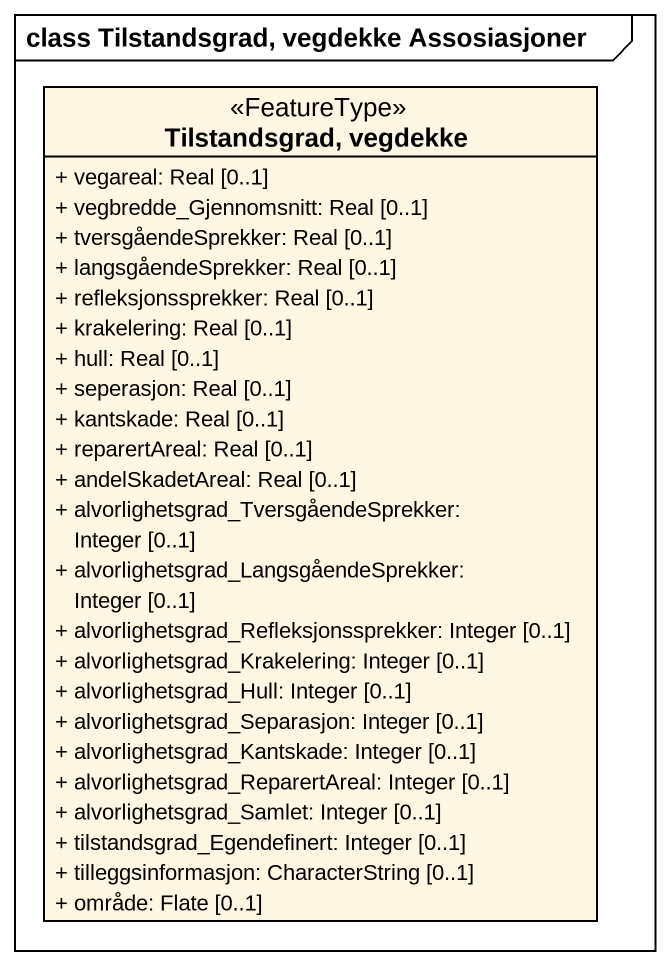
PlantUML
@startuml
mainframe class Tilstandsgrad, vegdekke Assosiasjoner
hide circle
hide empty members
skinparam classAttributeIconSize 0
class "Tilstandsgrad, vegdekke" as Tilstandsgrad_vegdekke <<FeatureType>> {
  + vegareal: Real [0..1]
  + vegbredde_Gjennomsnitt: Real [0..1]
  + tversgåendeSprekker: Real [0..1]
  + langsgåendeSprekker: Real [0..1]
  + refleksjonssprekker: Real [0..1]
  + krakelering: Real [0..1]
  + hull: Real [0..1]
  + seperasjon: Real [0..1]
  + kantskade: Real [0..1]
  + reparertAreal: Real [0..1]
  + andelSkadetAreal: Real [0..1]
  + alvorlighetsgrad_TversgåendeSprekker: Integer [0..1]
  + alvorlighetsgrad_LangsgåendeSprekker: Integer [0..1]
  + alvorlighetsgrad_Refleksjonssprekker: Integer [0..1]
  + alvorlighetsgrad_Krakelering: Integer [0..1]
  + alvorlighetsgrad_Hull: Integer [0..1]
  + alvorlighetsgrad_Separasjon: Integer [0..1]
  + alvorlighetsgrad_Kantskade: Integer [0..1]
  + alvorlighetsgrad_ReparertAreal: Integer [0..1]
  + alvorlighetsgrad_Samlet: Integer [0..1]
  + tilstandsgrad_Egendefinert: Integer [0..1]
  + tilleggsinformasjon: CharacterString [0..1]
  + område: Flate [0..1]
}
@enduml
